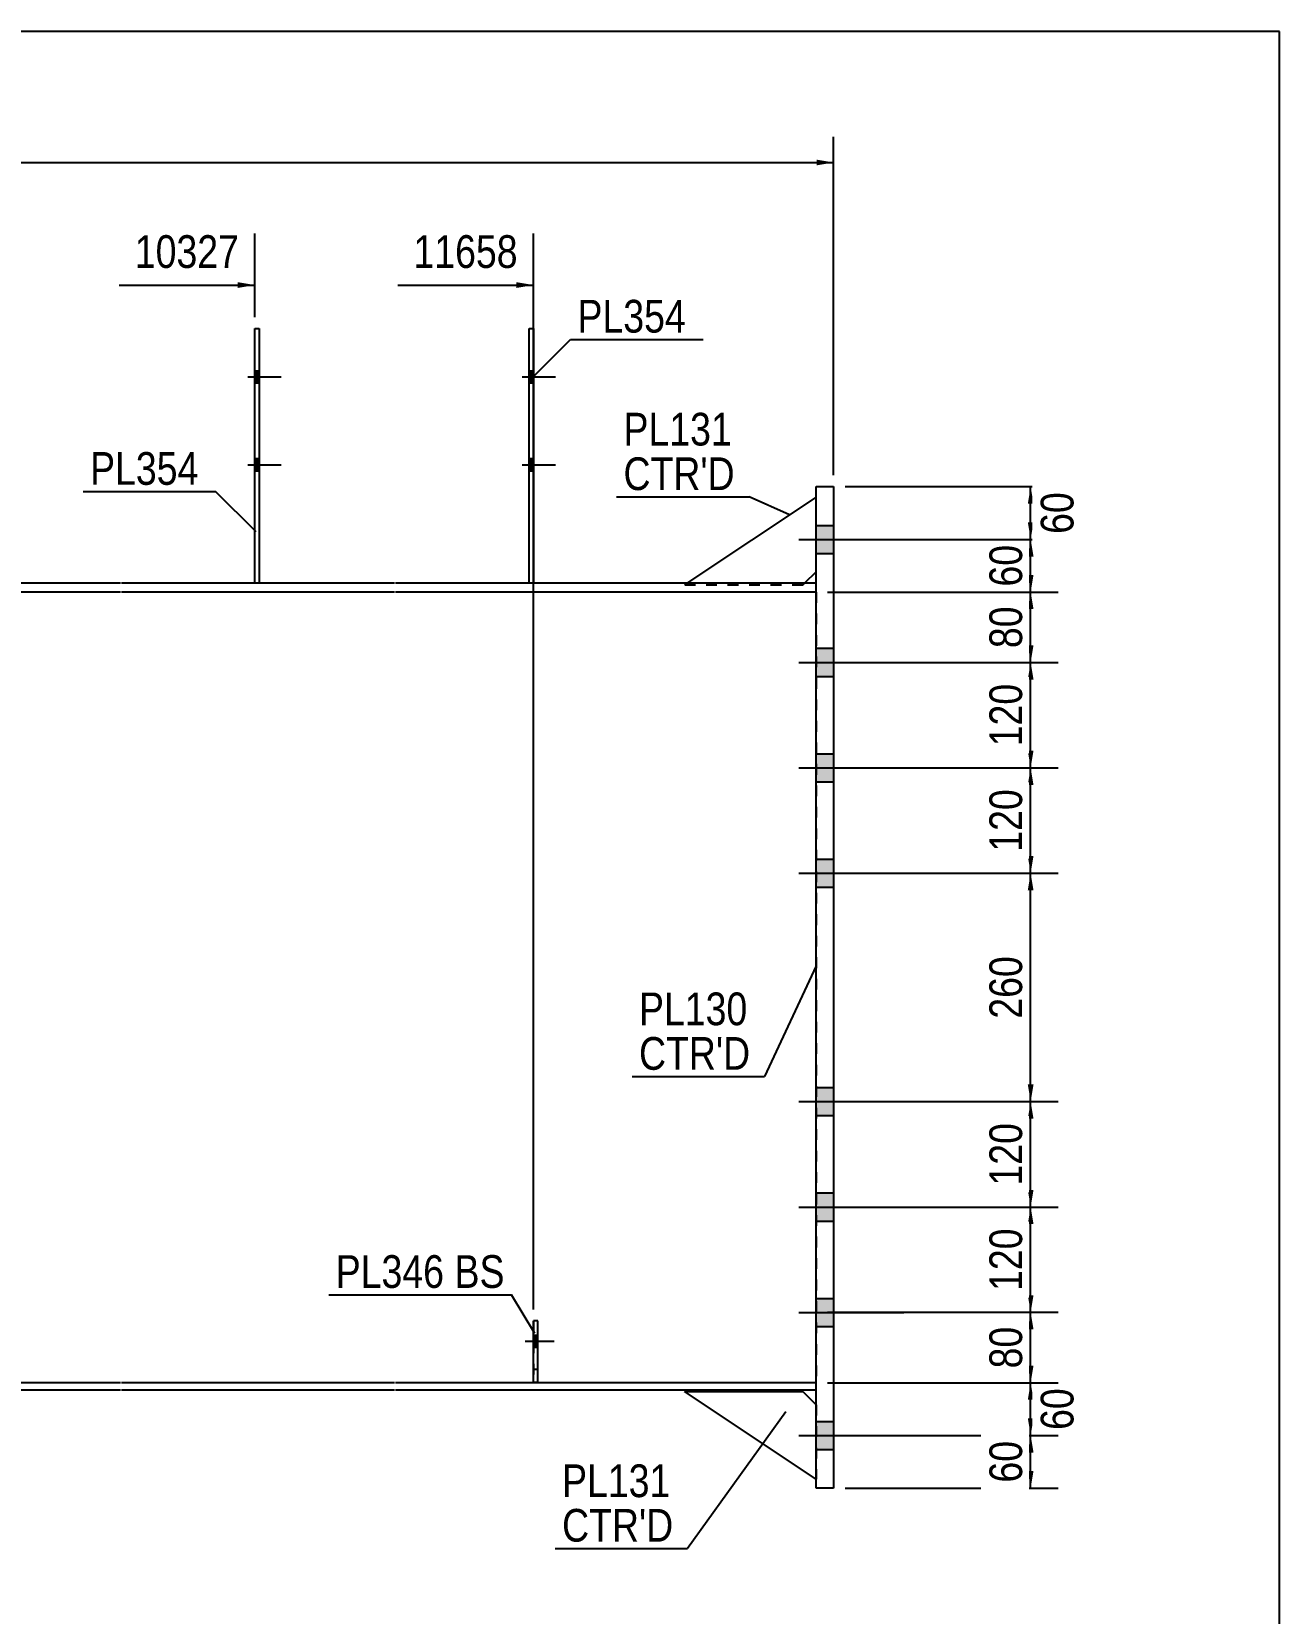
# Model space of a CAD drawing. Header units: millimetres. Extents: x 2 to 405, y 5 to 282.
# Drawn here: x 295.7 to 405, y 143.5 to 282 of the extents above; entities that cross this region are included whole.
import ezdxf

# ---------------------------------------------------------------- set-up
doc = ezdxf.new("R2010")
doc.units = ezdxf.units.MM
doc.linetypes.add('DXK_LINE_DOT1', pattern=[1.8814, 0.9407, -0.9407])
doc.linetypes.add('DXK_LINE_DOT2', pattern=[3.9198, 1.9599, -1.9599])
doc.styles.add('Arial Narrow', font='ARIALN.TTF', dxfattribs={"height": 0.2})

# ---------------------------------------------------------------- blocks, each defined once
blk = doc.blocks.new('Unknown-623473287-1210')
at = {"color": 5, "linetype": 'Continuous'}
for p, q in [((405, 282), (5, 282)), ((405, 5), (405, 282))]:
    blk.add_line(p, q, dxfattribs=at)
blk = doc.blocks.new('Part-623473287-1606 - 1511')
at = {"color": 2, "linetype": 'Continuous'}
for p, q in [((268.13, 163.7), (268.13, 163.08)), ((279.2, 163.7), (268.13, 163.7)), ((303.46, 163.7), (279.3, 163.7)), ((327.48, 163.7), (303.56, 163.7)), ((364.41, 163.7), (327.58, 163.7)), ((268.13, 163.08), (279.2, 163.08)), ((279.3, 163.08), (303.46, 163.08)), ((303.56, 163.08), (327.48, 163.08)), ((327.58, 163.08), (364.41, 163.08))]:
    blk.add_line(p, q, dxfattribs=at)
at = {"color": 7, "linetype": 'DXK_LINE_DOT1'}
blk.add_line((364.41, 163.08), (364.41, 163.7), dxfattribs=at)
blk = doc.blocks.new('Part-623473287-1535 - 1511')
at = {"color": 2, "linetype": 'Continuous'}
for p, q in [((279.2, 233.7), (268.13, 233.7)), ((268.13, 232.93), (268.13, 233.7)), ((279.2, 232.93), (268.13, 232.93)), ((303.46, 233.7), (279.3, 233.7)), ((303.46, 232.93), (279.3, 232.93)), ((327.48, 233.7), (303.56, 233.7)), ((327.48, 232.93), (303.56, 232.93)), ((364.41, 233.7), (327.58, 233.7)), ((364.41, 232.93), (327.58, 232.93))]:
    blk.add_line(p, q, dxfattribs=at)
at = {"color": 7, "linetype": 'DXK_LINE_DOT1'}
blk.add_line((364.41, 232.93), (364.41, 233.7), dxfattribs=at)
blk = doc.blocks.new('Bolt-623473287-1648 - 1511')
at = {"color": 3, "linetype": 'DXK_LINE_DOT2'}
for p, q in [((339.66, 167.87), (340.04, 167.87)), ((338.93, 167.34), (341.46, 167.34)), ((339.66, 166.8), (340.04, 166.8))]:
    blk.add_line(p, q, dxfattribs=at)
blk = doc.blocks.new('Bolt-623473287-1637 - 1511')
at = {"linetype": 'Continuous'}
for points in [[(315.63, 251.24), (315.63, 252.31), (315.25, 252.31), (315.25, 251.24)], [(315.63, 251.24), (315.63, 252.31), (315.25, 252.31), (315.25, 251.24)], [(315.63, 243.55), (315.63, 244.62), (315.25, 244.62), (315.25, 243.55)], [(315.63, 243.55), (315.63, 244.62), (315.25, 244.62), (315.25, 243.55)]]:
    blk.add_hatch(color=3, dxfattribs=at).paths.add_polyline_path(points)
at = {"color": 3, "linetype": 'Continuous'}
for p, q in [((315.25, 252.31), (315.63, 252.31)), ((315.25, 252.31), (315.63, 252.31)), ((314.63, 251.78), (317.56, 251.78)), ((314.63, 251.78), (317.56, 251.78)), ((315.25, 251.24), (315.63, 251.24)), ((315.25, 251.24), (315.63, 251.24)), ((314.63, 244.08), (317.56, 244.08)), ((314.63, 244.08), (317.56, 244.08)), ((315.25, 244.62), (315.63, 244.62)), ((315.25, 244.62), (315.63, 244.62)), ((315.25, 243.55), (315.63, 243.55)), ((315.25, 243.55), (315.63, 243.55))]:
    blk.add_line(p, q, dxfattribs=at)
blk = doc.blocks.new('Bolt-623473287-1649 - 1511')
at = {"linetype": 'Continuous'}
blk.add_hatch(color=3, dxfattribs=at).paths.add_polyline_path([(340.04, 166.8), (340.04, 167.87), (339.66, 167.87), (339.66, 166.8)])
at = {"color": 3, "linetype": 'Continuous'}
for p, q in [((339.66, 167.87), (340.04, 167.87)), ((338.93, 167.34), (341.46, 167.34)), ((339.66, 166.8), (340.04, 166.8))]:
    blk.add_line(p, q, dxfattribs=at)
blk = doc.blocks.new('Bolt-623473287-1650 - 1511')
at = {"linetype": 'Continuous'}
for points in [[(339.66, 251.24), (339.66, 252.31), (339.27, 252.31), (339.27, 251.24)], [(339.66, 251.24), (339.66, 252.31), (339.27, 252.31), (339.27, 251.24)], [(339.66, 243.55), (339.66, 244.62), (339.27, 244.62), (339.27, 243.55)], [(339.66, 243.55), (339.66, 244.62), (339.27, 244.62), (339.27, 243.55)]]:
    blk.add_hatch(color=3, dxfattribs=at).paths.add_polyline_path(points)
at = {"color": 3, "linetype": 'Continuous'}
for p, q in [((339.27, 252.31), (339.66, 252.31)), ((339.27, 252.31), (339.66, 252.31)), ((338.66, 251.78), (341.58, 251.78)), ((338.66, 251.78), (341.58, 251.78)), ((339.27, 251.24), (339.66, 251.24)), ((339.27, 251.24), (339.66, 251.24)), ((338.66, 244.08), (341.58, 244.08)), ((338.66, 244.08), (341.58, 244.08)), ((339.27, 244.62), (339.66, 244.62)), ((339.27, 244.62), (339.66, 244.62)), ((339.27, 243.55), (339.66, 243.55)), ((339.27, 243.55), (339.66, 243.55))]:
    blk.add_line(p, q, dxfattribs=at)
blk = doc.blocks.new('Bolt-623473287-1651 - 1511')
at = {"linetype": 'Continuous'}
for points in [[(364.41, 238.77), (364.41, 236.31), (365.95, 236.31), (365.95, 238.77)], [(364.41, 238.77), (364.41, 236.31), (365.95, 236.31), (365.95, 238.77)], [(364.41, 228.01), (364.41, 225.54), (365.95, 225.54), (365.95, 228.01)], [(364.41, 228.01), (364.41, 225.54), (365.95, 225.54), (365.95, 228.01)], [(364.41, 218.77), (364.41, 216.31), (365.95, 216.31), (365.95, 218.77)], [(364.41, 218.77), (364.41, 216.31), (365.95, 216.31), (365.95, 218.77)], [(364.41, 209.54), (364.41, 207.08), (365.95, 207.08), (365.95, 209.54)], [(364.41, 209.54), (364.41, 207.08), (365.95, 207.08), (365.95, 209.54)], [(364.41, 189.54), (364.41, 187.08), (365.95, 187.08), (365.95, 189.54)], [(364.41, 189.54), (364.41, 187.08), (365.95, 187.08), (365.95, 189.54)], [(364.41, 180.31), (364.41, 177.85), (365.95, 177.85), (365.95, 180.31)], [(364.41, 180.31), (364.41, 177.85), (365.95, 177.85), (365.95, 180.31)], [(364.41, 171.08), (364.41, 168.62), (365.95, 168.62), (365.95, 171.08)], [(364.41, 171.08), (364.41, 168.62), (365.95, 168.62), (365.95, 171.08)], [(364.41, 160.31), (364.41, 157.85), (365.95, 157.85), (365.95, 160.31)], [(364.41, 160.31), (364.41, 157.85), (365.95, 157.85), (365.95, 160.31)]]:
    blk.add_hatch(color=3, dxfattribs=at).paths.add_polyline_path(points)
at = {"color": 3, "linetype": 'Continuous'}
for p, q in [((364.41, 238.77), (365.95, 238.77)), ((364.41, 238.77), (365.95, 238.77)), ((362.89, 237.54), (372.1, 237.54)), ((362.89, 237.54), (372.1, 237.54)), ((364.41, 236.31), (365.95, 236.31)), ((364.41, 236.31), (365.95, 236.31)), ((364.41, 228.01), (365.95, 228.01)), ((364.41, 228.01), (365.95, 228.01)), ((362.89, 226.77), (372.1, 226.77)), ((362.89, 226.77), (372.1, 226.77)), ((364.41, 225.54), (365.95, 225.54)), ((364.41, 225.54), (365.95, 225.54)), ((362.89, 217.54), (372.1, 217.54)), ((362.89, 217.54), (372.1, 217.54)), ((364.41, 218.77), (365.95, 218.77)), ((364.41, 218.77), (365.95, 218.77)), ((364.41, 216.31), (365.95, 216.31)), ((364.41, 216.31), (365.95, 216.31)), ((364.41, 209.54), (365.95, 209.54)), ((364.41, 209.54), (365.95, 209.54)), ((362.89, 208.31), (372.1, 208.31)), ((362.89, 208.31), (372.1, 208.31)), ((364.41, 207.08), (365.95, 207.08)), ((364.41, 207.08), (365.95, 207.08)), ((364.41, 189.54), (365.95, 189.54)), ((364.41, 189.54), (365.95, 189.54)), ((362.89, 188.31), (372.1, 188.31)), ((362.89, 188.31), (372.1, 188.31)), ((364.41, 187.08), (365.95, 187.08)), ((364.41, 187.08), (365.95, 187.08)), ((364.41, 180.31), (365.95, 180.31)), ((364.41, 180.31), (365.95, 180.31)), ((362.89, 179.08), (372.1, 179.08)), ((362.89, 179.08), (372.1, 179.08)), ((364.41, 177.85), (365.95, 177.85)), ((364.41, 177.85), (365.95, 177.85)), ((364.41, 171.08), (365.95, 171.08)), ((364.41, 171.08), (365.95, 171.08)), ((362.89, 169.85), (372.1, 169.85)), ((362.89, 169.85), (372.1, 169.85)), ((364.41, 168.62), (365.95, 168.62)), ((364.41, 168.62), (365.95, 168.62)), ((364.41, 160.31), (365.95, 160.31)), ((364.41, 160.31), (365.95, 160.31)), ((362.89, 159.08), (372.1, 159.08)), ((362.89, 159.08), (372.1, 159.08)), ((364.41, 157.85), (365.95, 157.85)), ((364.41, 157.85), (365.95, 157.85))]:
    blk.add_line(p, q, dxfattribs=at)
blk = doc.blocks.new('Part-623473287-1657 - 1511')
at = {"color": 2, "linetype": 'Continuous'}
blk.add_line((197.59, 232.93), (197.59, 163.7), dxfattribs=at)
at = {"color": 7, "linetype": 'DXK_LINE_DOT1'}
for p, q in [((208.67, 232.93), (197.59, 232.93)), ((232.93, 232.93), (208.77, 232.93)), ((256.95, 232.93), (233.03, 232.93)), ((279.2, 232.93), (257.05, 232.93)), ((303.46, 232.93), (279.3, 232.93)), ((327.48, 232.93), (303.56, 232.93)), ((364.41, 232.93), (327.58, 232.93)), ((364.41, 232.93), (364.41, 163.7)), ((208.67, 163.7), (197.59, 163.7)), ((232.93, 163.7), (208.77, 163.7)), ((256.95, 163.7), (233.03, 163.7)), ((279.2, 163.7), (257.05, 163.7)), ((303.46, 163.7), (279.3, 163.7)), ((327.48, 163.7), (303.56, 163.7)), ((364.41, 163.7), (327.58, 163.7))]:
    blk.add_line(p, q, dxfattribs=at)
blk = doc.blocks.new('Part-623473287-1755 - 1511')
at = {"color": 2, "linetype": 'Continuous'}
for p, q in [((315.25, 233.7), (315.25, 256.01)), ((315.25, 256.01), (315.63, 256.01)), ((315.63, 256.01), (315.63, 233.7))]:
    blk.add_line(p, q, dxfattribs=at)
at = {"color": 7, "linetype": 'DXK_LINE_DOT1'}
blk.add_line((315.63, 233.7), (315.25, 233.7), dxfattribs=at)
blk = doc.blocks.new('Part-623473287-1810 - 1511')
at = {"color": 7, "linetype": 'DXK_LINE_DOT1'}
for p, q in [((339.66, 169.11), (339.66, 163.72)), ((340.04, 169.11), (339.66, 169.11)), ((340.04, 163.72), (340.04, 169.11)), ((339.66, 164.87), (340.04, 164.87)), ((339.66, 163.72), (340.04, 163.72))]:
    blk.add_line(p, q, dxfattribs=at)
blk = doc.blocks.new('Part-623473287-1815 - 1511')
at = {"color": 2, "linetype": 'Continuous'}
for p, q in [((339.66, 163.72), (339.66, 169.11)), ((340.04, 169.11), (339.66, 169.11)), ((340.04, 163.72), (340.04, 169.11)), ((340.04, 163.72), (339.66, 163.72))]:
    blk.add_line(p, q, dxfattribs=at)
blk = doc.blocks.new('Part-623473287-1820 - 1511')
at = {"color": 2, "linetype": 'Continuous'}
for p, q in [((339.27, 233.7), (339.27, 256.01)), ((339.27, 256.01), (339.66, 256.01)), ((339.66, 256.01), (339.66, 233.7))]:
    blk.add_line(p, q, dxfattribs=at)
at = {"color": 7, "linetype": 'DXK_LINE_DOT1'}
blk.add_line((339.66, 233.7), (339.27, 233.7), dxfattribs=at)
blk = doc.blocks.new('Part-623473287-1873 - 1511')
at = {"color": 2, "linetype": 'Continuous'}
for p, q in [((364.41, 241.24), (353.1, 233.7)), ((364.41, 234.7), (363.41, 233.7))]:
    blk.add_line(p, q, dxfattribs=at)
at = {"color": 7, "linetype": 'DXK_LINE_DOT1'}
for p, q in [((364.41, 234.7), (364.41, 241.24)), ((353.1, 233.7), (352.87, 233.54)), ((363.25, 233.54), (352.87, 233.54)), ((363.41, 233.7), (363.25, 233.54))]:
    blk.add_line(p, q, dxfattribs=at)
blk = doc.blocks.new('Part-623473287-1878 - 1511')
at = {"color": 2, "linetype": 'Continuous'}
for p, q in [((364.41, 155.24), (352.87, 162.93)), ((352.87, 162.93), (363.26, 162.93)), ((363.26, 162.93), (364.41, 161.77))]:
    blk.add_line(p, q, dxfattribs=at)
at = {"color": 7, "linetype": 'DXK_LINE_DOT1'}
blk.add_line((364.41, 161.77), (364.41, 155.24), dxfattribs=at)
blk = doc.blocks.new('Part-623473287-1907 - 1511')
at = {"color": 2, "linetype": 'Continuous'}
for p, q in [((364.41, 154.47), (364.41, 242.16)), ((364.41, 242.16), (365.95, 242.16)), ((365.95, 242.16), (365.95, 154.47)), ((365.95, 154.47), (364.41, 154.47))]:
    blk.add_line(p, q, dxfattribs=at)
blk = doc.blocks.new('StraightDimension-623473287-3576 - 1511')
at = {"linetype": 'Continuous'}
for points in [[(382.96, 236.04), (383.21, 237.54), (383.46, 236.04)], [(383.46, 234.43), (383.21, 232.93), (382.96, 234.43)]]:
    blk.add_hatch(color=7, dxfattribs=at).paths.add_polyline_path(points)
at = {"color": 7, "linetype": 'Continuous'}
for p, q in [((365.41, 237.54), (385.61, 237.54)), ((383.21, 232.93), (383.21, 237.54)), ((365.41, 232.93), (385.61, 232.93))]:
    blk.add_line(p, q, dxfattribs=at)
at = {"color": 0}
blk.add_wipeout([(383.06, 237.66), (378.86, 237.66), (378.86, 232.81), (383.06, 232.81)], dxfattribs=at)
at = {"color": 3, "style": 'Arial Narrow'}
blk.add_text('60', height=2.863, rotation=90.0002, dxfattribs=at).set_placement((382.46, 233.41))
blk = doc.blocks.new('StraightDimension-623473287-3584 - 1511')
at = {"linetype": 'Continuous'}
for points in [[(382.96, 162.2), (383.21, 163.7), (383.46, 162.2)], [(383.46, 160.58), (383.21, 159.08), (382.96, 160.58)]]:
    blk.add_hatch(color=7, dxfattribs=at).paths.add_polyline_path(points)
at = {"color": 7, "linetype": 'Continuous'}
for p, q in [((365.41, 163.7), (385.46, 163.7)), ((383.21, 159.08), (383.21, 163.7)), ((365.41, 159.08), (385.46, 159.08))]:
    blk.add_line(p, q, dxfattribs=at)
at = {"color": 0}
blk.add_wipeout([(387.56, 163.82), (383.36, 163.82), (383.36, 158.96), (387.56, 158.96)], dxfattribs=at)
at = {"color": 3, "style": 'Arial Narrow'}
blk.add_text('60', height=2.863, rotation=90.0002, dxfattribs=at).set_placement((386.96, 159.56))
blk = doc.blocks.new('StraightDimension-623473287-3585 - 1511')
at = {"linetype": 'Continuous'}
for points in [[(382.96, 157.58), (383.21, 159.08), (383.46, 157.58)], [(383.46, 155.97), (383.21, 154.47), (382.96, 155.97)]]:
    blk.add_hatch(color=7, dxfattribs=at).paths.add_polyline_path(points)
at = {"color": 7, "linetype": 'Continuous'}
for p, q in [((365.41, 159.08), (385.61, 159.08)), ((383.21, 154.47), (383.21, 159.08)), ((366.95, 154.47), (385.61, 154.47))]:
    blk.add_line(p, q, dxfattribs=at)
at = {"color": 0}
blk.add_wipeout([(383.06, 159.2), (378.86, 159.2), (378.86, 154.35), (383.06, 154.35)], dxfattribs=at)
at = {"color": 3, "style": 'Arial Narrow'}
blk.add_text('60', height=2.863, rotation=90.0002, dxfattribs=at).set_placement((382.46, 154.95))
blk = doc.blocks.new('StraightDimension-623473287-2171 - 1511')
at = {"linetype": 'Continuous'}
blk.add_hatch(color=7, dxfattribs=at).paths.add_polyline_path([(364.45, 270.79), (365.95, 270.54), (364.45, 270.29)])
at = {"color": 7, "linetype": 'Continuous'}
for p, q in [((365.95, 243.16), (365.95, 272.79)), ((43.46, 270.54), (365.95, 270.54))]:
    blk.add_line(p, q, dxfattribs=at)
blk = doc.blocks.new('StraightDimension-623473287-3106 - 1511')
at = {"linetype": 'Continuous'}
blk.add_hatch(color=7, dxfattribs=at).paths.add_polyline_path([(338.16, 260.06), (339.66, 259.81), (338.16, 259.56)])
at = {"color": 7, "linetype": 'Continuous'}
for p, q in [((339.66, 170.11), (339.66, 264.31)), ((327.77, 259.81), (339.66, 259.81))]:
    blk.add_line(p, q, dxfattribs=at)
at = {"color": 0}
blk.add_wipeout([(338.88, 260.71), (338.88, 264.91), (328.54, 264.91), (328.54, 260.71)], dxfattribs=at)
at = {"color": 3, "style": 'Arial Narrow'}
blk.add_text('11658', height=2.863, dxfattribs=at).set_placement((329.14, 261.31))
blk = doc.blocks.new('StraightDimension-623473287-3107 - 1511')
at = {"linetype": 'Continuous'}
blk.add_hatch(color=7, dxfattribs=at).paths.add_polyline_path([(313.75, 260.06), (315.25, 259.81), (313.75, 259.56)])
at = {"color": 7, "linetype": 'Continuous'}
for p, q in [((315.25, 257.01), (315.25, 264.31)), ((303.36, 259.81), (315.25, 259.81))]:
    blk.add_line(p, q, dxfattribs=at)
at = {"color": 0}
blk.add_wipeout([(314.47, 260.71), (314.47, 264.91), (304.13, 264.91), (304.13, 260.71)], dxfattribs=at)
at = {"color": 3, "style": 'Arial Narrow'}
blk.add_text('10327', height=2.863, dxfattribs=at).set_placement((304.73, 261.31))
blk = doc.blocks.new('StraightDimension-623473287-3575 - 1511')
at = {"linetype": 'Continuous'}
for points in [[(382.96, 240.66), (383.21, 242.16), (383.46, 240.66)], [(383.46, 239.04), (383.21, 237.54), (382.96, 239.04)]]:
    blk.add_hatch(color=7, dxfattribs=at).paths.add_polyline_path(points)
at = {"color": 7, "linetype": 'Continuous'}
for p, q in [((366.95, 242.16), (385.46, 242.16)), ((383.21, 237.54), (383.21, 242.16)), ((365.41, 237.54), (385.46, 237.54))]:
    blk.add_line(p, q, dxfattribs=at)
at = {"color": 0}
blk.add_wipeout([(387.56, 242.28), (383.36, 242.28), (383.36, 237.42), (387.56, 237.42)], dxfattribs=at)
at = {"color": 3, "style": 'Arial Narrow'}
blk.add_text('60', height=2.863, rotation=90.0002, dxfattribs=at).set_placement((386.96, 238.02))
blk = doc.blocks.new('StraightDimension-623473287-3577 - 1511')
at = {"linetype": 'Continuous'}
for points in [[(382.96, 231.43), (383.21, 232.93), (383.46, 231.43)], [(383.46, 228.27), (383.21, 226.77), (382.96, 228.27)]]:
    blk.add_hatch(color=7, dxfattribs=at).paths.add_polyline_path(points)
at = {"color": 7, "linetype": 'Continuous'}
for p, q in [((365.41, 232.93), (385.61, 232.93)), ((383.21, 226.77), (383.21, 232.93)), ((365.41, 226.77), (385.61, 226.77))]:
    blk.add_line(p, q, dxfattribs=at)
at = {"color": 0}
blk.add_wipeout([(383.06, 232.28), (378.86, 232.28), (378.86, 227.42), (383.06, 227.42)], dxfattribs=at)
at = {"color": 3, "style": 'Arial Narrow'}
blk.add_text('80', height=2.863, rotation=90.0002, dxfattribs=at).set_placement((382.46, 228.02))
blk = doc.blocks.new('StraightDimension-623473287-3578 - 1511')
at = {"linetype": 'Continuous'}
for points in [[(382.96, 225.27), (383.21, 226.77), (383.46, 225.27)], [(383.46, 219.04), (383.21, 217.54), (382.96, 219.04)]]:
    blk.add_hatch(color=7, dxfattribs=at).paths.add_polyline_path(points)
at = {"color": 7, "linetype": 'Continuous'}
for p, q in [((365.41, 226.77), (385.61, 226.77)), ((383.21, 217.54), (383.21, 226.77)), ((365.41, 217.54), (385.61, 217.54))]:
    blk.add_line(p, q, dxfattribs=at)
at = {"color": 0}
blk.add_wipeout([(383.06, 225.5), (378.86, 225.5), (378.86, 218.82), (383.06, 218.82)], dxfattribs=at)
at = {"color": 3, "style": 'Arial Narrow'}
blk.add_text('120', height=2.863, rotation=90.0002, dxfattribs=at).set_placement((382.46, 219.42))
blk = doc.blocks.new('StraightDimension-623473287-3579 - 1511')
at = {"linetype": 'Continuous'}
for points in [[(382.96, 216.04), (383.21, 217.54), (383.46, 216.04)], [(383.46, 209.81), (383.21, 208.31), (382.96, 209.81)]]:
    blk.add_hatch(color=7, dxfattribs=at).paths.add_polyline_path(points)
at = {"color": 7, "linetype": 'Continuous'}
for p, q in [((365.41, 217.54), (385.61, 217.54)), ((383.21, 208.31), (383.21, 217.54)), ((365.41, 208.31), (385.61, 208.31))]:
    blk.add_line(p, q, dxfattribs=at)
at = {"color": 0}
blk.add_wipeout([(383.06, 216.27), (378.86, 216.27), (378.86, 209.59), (383.06, 209.59)], dxfattribs=at)
at = {"color": 3, "style": 'Arial Narrow'}
blk.add_text('120', height=2.863, rotation=90.0002, dxfattribs=at).set_placement((382.46, 210.19))
blk = doc.blocks.new('StraightDimension-623473287-3580 - 1511')
at = {"linetype": 'Continuous'}
for points in [[(382.96, 206.81), (383.21, 208.31), (383.46, 206.81)], [(383.46, 189.81), (383.21, 188.31), (382.96, 189.81)]]:
    blk.add_hatch(color=7, dxfattribs=at).paths.add_polyline_path(points)
at = {"color": 7, "linetype": 'Continuous'}
for p, q in [((365.41, 208.31), (385.61, 208.31)), ((383.21, 188.31), (383.21, 208.31)), ((365.41, 188.31), (385.61, 188.31))]:
    blk.add_line(p, q, dxfattribs=at)
at = {"color": 0}
blk.add_wipeout([(383.06, 201.66), (378.86, 201.66), (378.86, 194.97), (383.06, 194.97)], dxfattribs=at)
at = {"color": 3, "style": 'Arial Narrow'}
blk.add_text('260', height=2.863, rotation=90.0002, dxfattribs=at).set_placement((382.46, 195.57))
blk = doc.blocks.new('StraightDimension-623473287-3581 - 1511')
at = {"linetype": 'Continuous'}
for points in [[(382.96, 186.81), (383.21, 188.31), (383.46, 186.81)], [(383.46, 180.58), (383.21, 179.08), (382.96, 180.58)]]:
    blk.add_hatch(color=7, dxfattribs=at).paths.add_polyline_path(points)
at = {"color": 7, "linetype": 'Continuous'}
for p, q in [((365.41, 188.31), (385.61, 188.31)), ((383.21, 179.08), (383.21, 188.31)), ((365.41, 179.08), (385.61, 179.08))]:
    blk.add_line(p, q, dxfattribs=at)
at = {"color": 0}
blk.add_wipeout([(383.06, 187.04), (378.86, 187.04), (378.86, 180.36), (383.06, 180.36)], dxfattribs=at)
at = {"color": 3, "style": 'Arial Narrow'}
blk.add_text('120', height=2.863, rotation=90.0002, dxfattribs=at).set_placement((382.46, 180.96))
blk = doc.blocks.new('StraightDimension-623473287-3582 - 1511')
at = {"linetype": 'Continuous'}
for points in [[(382.96, 177.58), (383.21, 179.08), (383.46, 177.58)], [(383.46, 171.36), (383.21, 169.86), (382.96, 171.36)]]:
    blk.add_hatch(color=7, dxfattribs=at).paths.add_polyline_path(points)
at = {"color": 7, "linetype": 'Continuous'}
for p, q in [((365.41, 179.08), (385.61, 179.08)), ((383.21, 169.86), (383.21, 179.08)), ((365.41, 169.86), (385.61, 169.86))]:
    blk.add_line(p, q, dxfattribs=at)
at = {"color": 0}
blk.add_wipeout([(383.06, 177.81), (378.86, 177.81), (378.86, 171.13), (383.06, 171.13)], dxfattribs=at)
at = {"color": 3, "style": 'Arial Narrow'}
blk.add_text('120', height=2.863, rotation=90.0002, dxfattribs=at).set_placement((382.46, 171.73))
blk = doc.blocks.new('StraightDimension-623473287-3583 - 1511')
at = {"linetype": 'Continuous'}
for points in [[(382.96, 168.36), (383.21, 169.86), (383.46, 168.36)], [(383.46, 165.2), (383.21, 163.7), (382.96, 165.2)]]:
    blk.add_hatch(color=7, dxfattribs=at).paths.add_polyline_path(points)
at = {"color": 7, "linetype": 'Continuous'}
for p, q in [((365.41, 169.86), (385.61, 169.86)), ((383.21, 163.7), (383.21, 169.86)), ((365.41, 163.7), (385.61, 163.7))]:
    blk.add_line(p, q, dxfattribs=at)
at = {"color": 0}
blk.add_wipeout([(383.06, 169.21), (378.86, 169.21), (378.86, 164.35), (383.06, 164.35)], dxfattribs=at)
at = {"color": 3, "style": 'Arial Narrow'}
blk.add_text('80', height=2.863, rotation=90.0002, dxfattribs=at).set_placement((382.46, 164.95))
blk = doc.blocks.new('Mark-623473287-1751 - 1511')
at = {"color": 7, "linetype": 'Continuous'}
blk.add_line((315.35, 238.19), (311.81, 241.72), dxfattribs=at)
at = {"color": 0}
blk.add_wipeout([(310.31, 242.32), (310.31, 245.32), (300.81, 245.32), (300.81, 242.32)], dxfattribs=at)
blk.add_wipeout([(310.31, 242.32), (310.31, 245.32), (300.81, 245.32), (300.81, 242.32)], dxfattribs=at)
at = {"color": 7, "linetype": 'Continuous'}
blk.add_line((300.21, 241.72), (311.81, 241.72), dxfattribs=at)
at = {"color": 3, "style": 'Arial Narrow'}
blk.add_text('PL354', height=2.863, dxfattribs=at).set_placement((300.81, 242.32))
blk = doc.blocks.new('Mark-623473287-1816 - 1511')
at = {"color": 0}
blk.add_wipeout([(353.01, 255.65), (353.01, 258.65), (343.51, 258.65), (343.51, 255.65)], dxfattribs=at)
blk.add_wipeout([(353.01, 255.65), (353.01, 258.65), (343.51, 258.65), (343.51, 255.65)], dxfattribs=at)
at = {"color": 7, "linetype": 'Continuous'}
for p, q in [((339.37, 251.52), (342.91, 255.05)), ((342.91, 255.05), (354.51, 255.05))]:
    blk.add_line(p, q, dxfattribs=at)
at = {"color": 3, "style": 'Arial Narrow'}
blk.add_text('PL354', height=2.863, dxfattribs=at).set_placement((343.51, 255.65))
blk = doc.blocks.new('Mark-623473287-1869 - 1511')
at = {"color": 7, "linetype": 'Continuous'}
blk.add_line((362.08, 239.68), (358.54, 241.26), dxfattribs=at)
at = {"color": 0}
for points in [[(357.04, 245.76), (357.04, 248.76), (347.54, 248.76), (347.54, 245.76)], [(357.29, 241.86), (357.29, 244.86), (347.54, 244.86), (347.54, 241.86)]]:
    blk.add_wipeout(points, dxfattribs=at)
for points in [[(357.04, 245.76), (357.04, 248.76), (347.54, 248.76), (347.54, 245.76)], [(357.29, 241.86), (357.29, 244.86), (347.54, 244.86), (347.54, 241.86)]]:
    blk.add_wipeout(points, dxfattribs=at)
at = {"color": 7, "linetype": 'Continuous'}
blk.add_line((346.94, 241.26), (358.54, 241.26), dxfattribs=at)
at = {"color": 3, "style": 'Arial Narrow'}
blk.add_text('PL131', height=2.863, dxfattribs=at).set_placement((347.54, 245.76))
at = {"color": 1, "style": 'Arial Narrow'}
blk.add_text("CTR'D", height=2.863, dxfattribs=at).set_placement((347.54, 241.86))
blk = doc.blocks.new('Mark-623473287-1874 - 1511')
at = {"color": 7, "linetype": 'Continuous'}
blk.add_line((361.75, 161.15), (353.16, 149.18), dxfattribs=at)
at = {"color": 0}
for points in [[(351.66, 153.68), (351.66, 156.68), (342.16, 156.68), (342.16, 153.68)], [(351.91, 149.78), (351.91, 152.78), (342.16, 152.78), (342.16, 149.78)]]:
    blk.add_wipeout(points, dxfattribs=at)
for points in [[(351.66, 153.68), (351.66, 156.68), (342.16, 156.68), (342.16, 153.68)], [(351.91, 149.78), (351.91, 152.78), (342.16, 152.78), (342.16, 149.78)]]:
    blk.add_wipeout(points, dxfattribs=at)
at = {"color": 7, "linetype": 'Continuous'}
blk.add_line((341.56, 149.18), (353.16, 149.18), dxfattribs=at)
at = {"color": 3, "style": 'Arial Narrow'}
blk.add_text('PL131', height=2.863, dxfattribs=at).set_placement((342.16, 153.68))
at = {"color": 1, "style": 'Arial Narrow'}
blk.add_text("CTR'D", height=2.863, dxfattribs=at).set_placement((342.16, 149.78))
blk = doc.blocks.new('Mark-623473287-1903 - 1511')
at = {"color": 7, "linetype": 'Continuous'}
blk.add_line((364.41, 200.19), (359.9, 190.5), dxfattribs=at)
at = {"color": 0}
for points in [[(358.4, 195), (358.4, 198), (348.9, 198), (348.9, 195)], [(358.65, 191.1), (358.65, 194.1), (348.9, 194.1), (348.9, 191.1)]]:
    blk.add_wipeout(points, dxfattribs=at)
for points in [[(358.4, 195), (358.4, 198), (348.9, 198), (348.9, 195)], [(358.65, 191.1), (358.65, 194.1), (348.9, 194.1), (348.9, 191.1)]]:
    blk.add_wipeout(points, dxfattribs=at)
at = {"color": 7, "linetype": 'Continuous'}
blk.add_line((348.3, 190.5), (359.9, 190.5), dxfattribs=at)
at = {"color": 3, "style": 'Arial Narrow'}
blk.add_text('PL130', height=2.863, dxfattribs=at).set_placement((348.9, 195))
at = {"color": 1, "style": 'Arial Narrow'}
blk.add_text("CTR'D", height=2.863, dxfattribs=at).set_placement((348.9, 191.1))
blk = doc.blocks.new('MarkSet-623473287-2333 - 1511')
at = {"color": 0}
for points in [[(331.84, 172), (331.84, 175), (322.33, 175), (322.33, 172)], [(337.12, 172), (337.12, 175), (332.74, 175), (332.74, 172)]]:
    blk.add_wipeout(points, dxfattribs=at)
for points in [[(331.84, 172), (331.84, 175), (322.33, 175), (322.33, 172)], [(337.12, 172), (337.12, 175), (332.74, 175), (332.74, 172)]]:
    blk.add_wipeout(points, dxfattribs=at)
at = {"color": 7, "linetype": 'Continuous'}
for p in [(321.73, 171.4), (339.76, 168.01)]:
    blk.add_line(p, (337.72, 171.4), dxfattribs=at)
at = {"color": 3, "style": 'Arial Narrow'}
for s, p in [('PL346', (322.33, 172)), ('BS', (332.74, 172))]:
    blk.add_text(s, height=2.863, dxfattribs=at).set_placement(p)

msp = doc.modelspace()

# ---------------------------------------------------------------- block references
for name in ['Unknown-623473287-1210', 'Part-623473287-1755 - 1511', 'Part-623473287-1820 - 1511', 'Bolt-623473287-1637 - 1511', 'Bolt-623473287-1650 - 1511', 'Part-623473287-1873 - 1511', 'Part-623473287-1907 - 1511', 'Bolt-623473287-1651 - 1511', 'Part-623473287-1657 - 1511', 'Part-623473287-1535 - 1511', 'Part-623473287-1810 - 1511', 'Part-623473287-1815 - 1511', 'Bolt-623473287-1648 - 1511', 'Bolt-623473287-1649 - 1511', 'Part-623473287-1606 - 1511', 'Part-623473287-1878 - 1511']:
    msp.add_blockref(name, (0, 0))

# ---------------------------------------------------------------- next in the draw order: block references
for name in ['StraightDimension-623473287-2171 - 1511', 'StraightDimension-623473287-3576 - 1511', 'Mark-623473287-1903 - 1511', 'StraightDimension-623473287-3584 - 1511', 'Mark-623473287-1874 - 1511']:
    msp.add_blockref(name, (0, 0))

# ---------------------------------------------------------------- next in the draw order: block references
for name in ['StraightDimension-623473287-3107 - 1511', 'StraightDimension-623473287-3106 - 1511', 'Mark-623473287-1869 - 1511', 'Mark-623473287-1751 - 1511', 'StraightDimension-623473287-3575 - 1511', 'StraightDimension-623473287-3577 - 1511', 'StraightDimension-623473287-3585 - 1511']:
    msp.add_blockref(name, (0, 0))

# ---------------------------------------------------------------- next in the draw order: block references
for name in ['Mark-623473287-1816 - 1511', 'StraightDimension-623473287-3578 - 1511', 'MarkSet-623473287-2333 - 1511']:
    msp.add_blockref(name, (0, 0))

# ---------------------------------------------------------------- next in the draw order: block references
msp.add_blockref('StraightDimension-623473287-3579 - 1511', (0, 0))

# ---------------------------------------------------------------- next in the draw order: block references
msp.add_blockref('StraightDimension-623473287-3580 - 1511', (0, 0))

# ---------------------------------------------------------------- next in the draw order: block references
msp.add_blockref('StraightDimension-623473287-3581 - 1511', (0, 0))

# ---------------------------------------------------------------- next in the draw order: block references
msp.add_blockref('StraightDimension-623473287-3582 - 1511', (0, 0))

# ---------------------------------------------------------------- next in the draw order: block references
msp.add_blockref('StraightDimension-623473287-3583 - 1511', (0, 0))

doc.saveas('drawing.dxf')
